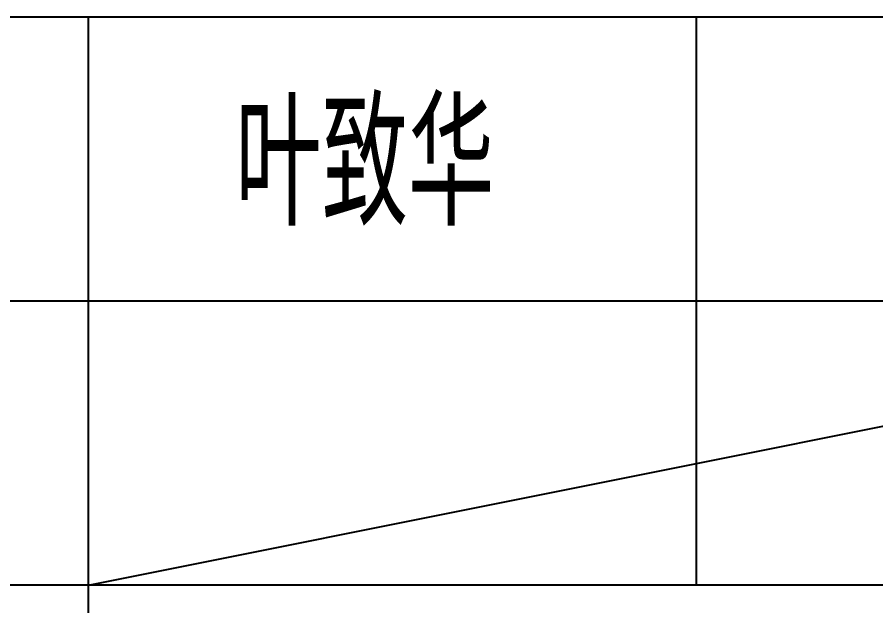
# Model space of a CAD drawing. Extents: x 238398 to 585159, y -66832 to 191741.
# Drawn here: x 442197 to 443256, y -65645 to -64920 of the extents above; entities that cross this region are included whole.
import ezdxf
from ezdxf.enums import TextEntityAlignment as Align

# ---------------------------------------------------------------- set-up
doc = ezdxf.new("R2010")
doc.units = 0
doc.header["$LTSCALE"] = 1000
doc.header["$MEASUREMENT"] = 0
doc.layers.add('PUB_TEXT', color=7, linetype='Continuous', lineweight=20)
doc.styles.add('HZ', font='geditxt.shx', dxfattribs={"width": 0.75, "bigfont": 'hzfs_1.shx'})
doc.styles.add('TK', font='GEDITXT.SHX', dxfattribs={"width": 0.85, "height": 3.5, "bigfont": 'hztxt1.shx'})

# ---------------------------------------------------------------- blocks, each defined once
blk = doc.blocks.new('GEDI_TQ_2012')
at = {"color": 2}
for p, q in [((0, 28), (-180, 28)), ((-125, 0), (-125, 28)), ((-110, 14), (-110, 28)), ((-90, 21), (-180, 21)), ((0, 14), (-170, 14))]:
    blk.add_line(p, q, dxfattribs=at)
blk = doc.blocks.new('CEEC_TK_A1')
blk.add_blockref('GEDI_TQ_2012', (831, 10))
at = {"style": 'TK', "width": 0.85}
for tag, height, p in [('PROJECTNAME', 4.75, (776, 44)), ('PHASE', 4, (818, 44)), ('DRAWINGNAME', 4.75, (786, 31))]:
    blk.add_attdef(tag, text='', height=height, dxfattribs=at).set_placement(p, align=Align.MIDDLE_CENTER)
for tag, p, height in [('APPROVE', (663, 32.75), 3.5), ('DESIGN', (708, 32.75), 3.5), ('REVIEW1', (663, 25.75), 3.5), ('DRAW', (708, 25.75), 3.5), ('DRAWINGNUMBER', (758, 18.5), 4), ('REVIEW2', (663, 18.75), 3.5), ('PROPORTION', (708, 18.75), 3.5), ('CHECK', (663, 11.75), 3.5), ('DATE', (708, 11.75), 3.5), ('VERSION', (824, 11.75), 3.5)]:
    blk.add_attdef(tag, p, '', height=height, dxfattribs=at)

msp = doc.modelspace()

# ---------------------------------------------------------------- linework, layer by layer
msp.add_lwpolyline([(442284.5, -65619.8), (444034.5, -65269.8)])

# ---------------------------------------------------------------- block references
at = {"xscale": 50, "yscale": 50, "zscale": 50}
msp.add_blockref('CEEC_TK_A1', (406984.5, -66819.8), dxfattribs=at)

# ---------------------------------------------------------------- texts
at = {"layer": 'PUB_TEXT', "style": 'HZ', "width": 0.7}
msp.add_text('叶致华', height=152.13, dxfattribs=at).set_placement((442465.6, -65176.6))

doc.saveas('drawing.dxf')
